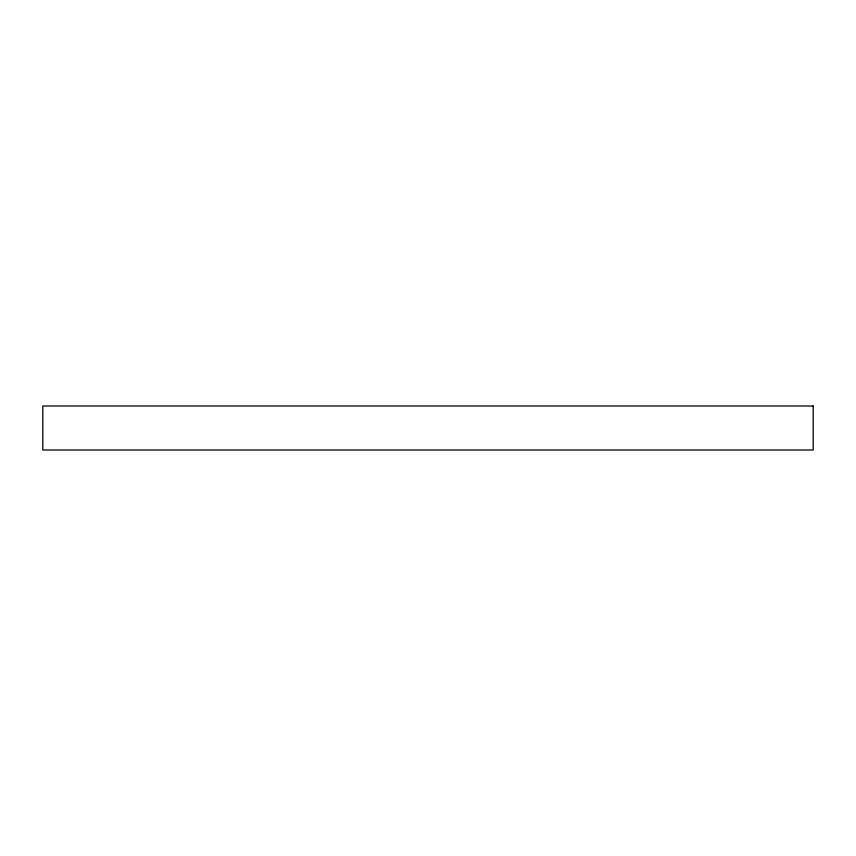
<?xml version="1.0" encoding="UTF-8"?>
<svg xmlns="http://www.w3.org/2000/svg" width="856" height="856" viewBox="0 0 856 856"><rect width="100%" height="100%" fill="white"/><g stroke="black" fill="none" stroke-linecap="round" stroke-linejoin="round"><path stroke-width="1.28" d="M813.2 405.99L42.8 405.99L42.8 450.01L813.2 450.01L813.2 405.99"/></g></svg>
